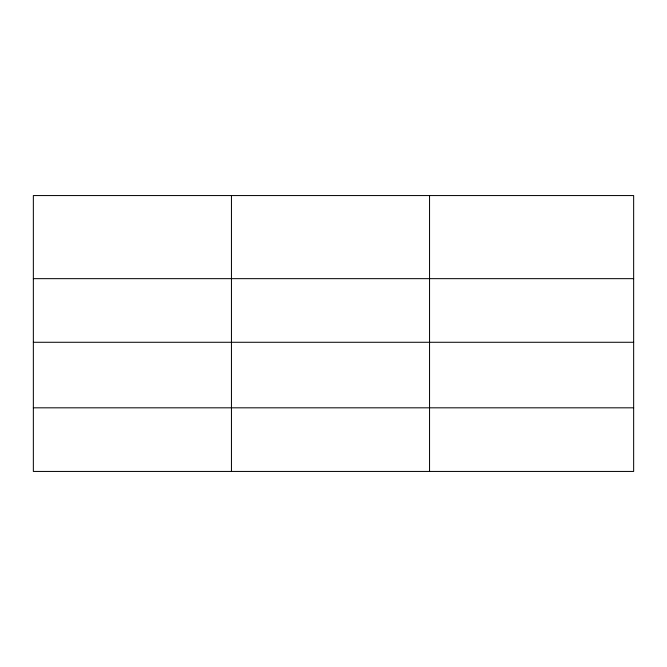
<?xml version="1.0" encoding="UTF-8"?>
<svg xmlns="http://www.w3.org/2000/svg" width="667" height="667" viewBox="0 0 667 667"><rect width="100%" height="100%" fill="white"/><g stroke="black" fill="none" stroke-linecap="round" stroke-linejoin="round"><path stroke-width="1" d="M633.65 342.279L633.65 195.564L33.35 195.564L33.35 471.436L633.65 471.436L633.65 342.279L33.35 342.279M33.35 278.656L633.65 278.656M33.35 407.82L633.65 407.82M429.548 195.564L429.548 471.436M231.449 195.564L231.449 471.436"/></g></svg>
